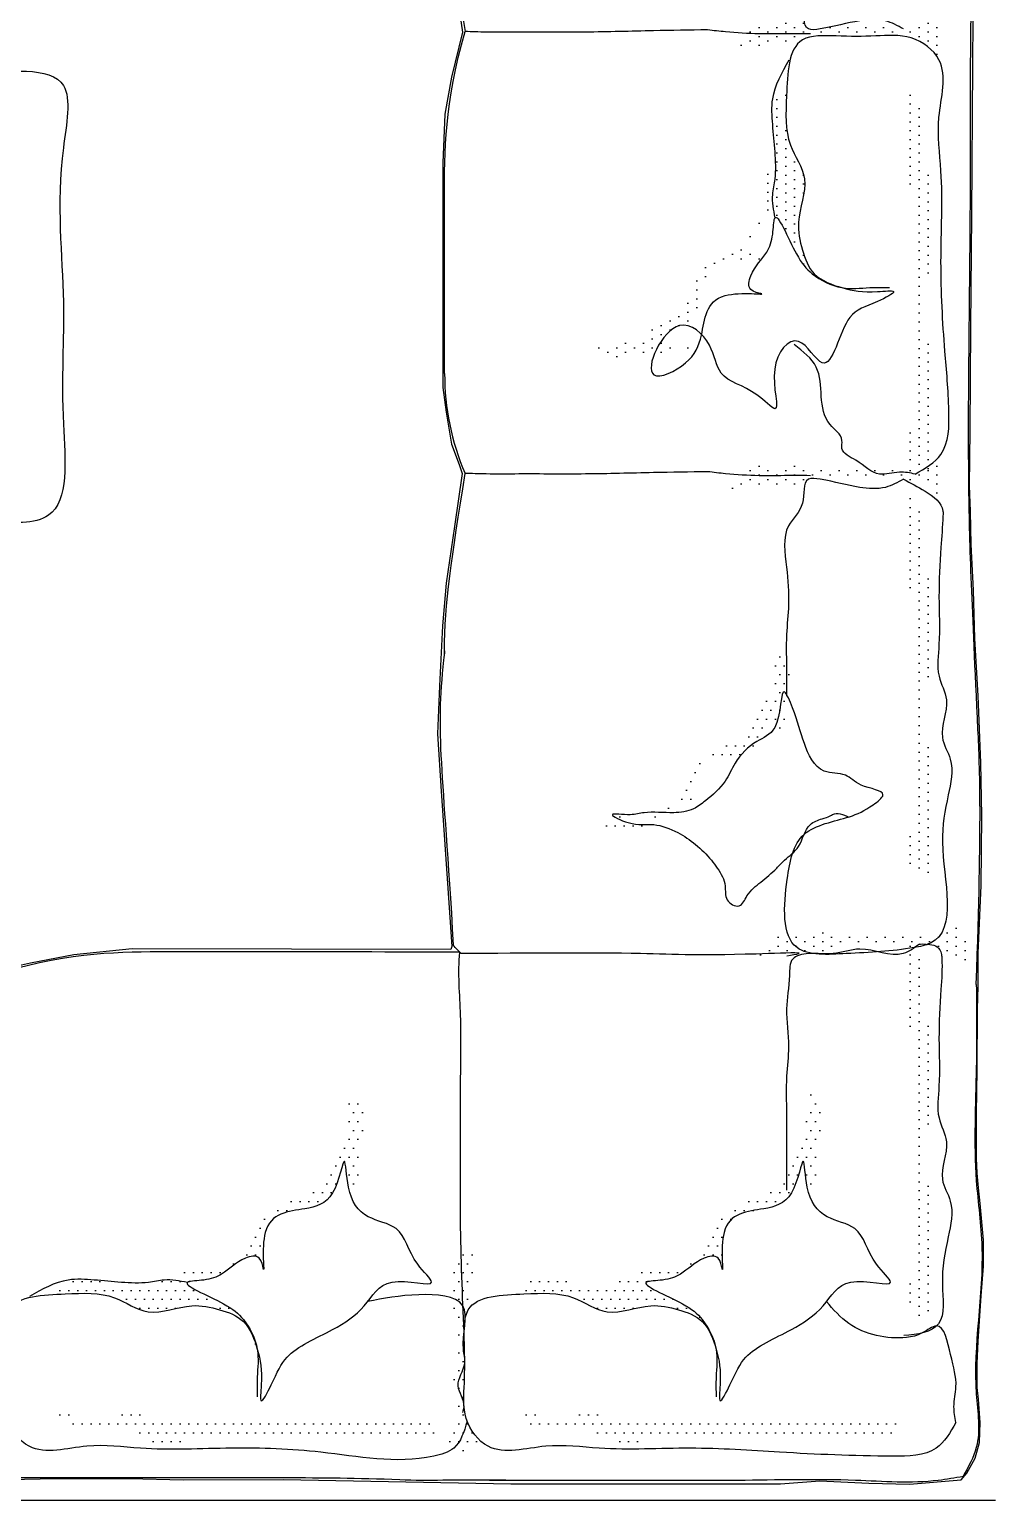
# Model space of a CAD drawing. Header units: millimetres. Extents: x 2377 to 4712, y -254 to 3188.
# Drawn here: x 3158.03 to 3180.44, y 1816.27 to 1850.63 of the extents above; entities that cross this region are included whole.
import ezdxf

# ---------------------------------------------------------------- set-up
doc = ezdxf.new("R2010")
doc.units = ezdxf.units.MM
doc.layers.add('Mobiliario', color=254, linetype='Continuous')
pattern_1 = [(360, (-19447.93701, 15680.98509), (0.1038436605, 0.207687321), [0, -0.207687321])]
pattern_2 = [(360, (-19437.22519, 15680.98509), (0.1038436605, 0.207687321), [0, -0.207687321])]
pattern_3 = [(270, (-17623.99271, 17483.07302), (-0.207687321, -0.1038436605), [0, -0.207687321])]

msp = doc.modelspace()

# ---------------------------------------------------------------- hatches: boundary and pattern name
at = {"layer": 'Mobiliario', "transparency": 33554687}
h = msp.add_hatch(dxfattribs=at)
h.set_pattern_fill('DOTS', color=256, scale=0.130827, angle=90, style=0)
h.set_pattern_definition([(270, (-17623.99271, 17482.46854), (-0.207687321, -0.1038436605), [0, -0.207687321])])
edge = h.paths.add_edge_path()
edge.add_spline(control_points=[(3178.431, 1850.662), (3178.607, 1850.691), (3178.849, 1850.73), (3179.059, 1850.873), (3179.112, 1850.918)], knot_values=[0, 0, 0, 0, 0.080563, 0.111589, 0.111589, 0.111589, 0.111589], degree=3, periodic=0)
edge.add_spline(control_points=[(3179.112, 1850.918), (3179.209, 1850.838), (3179.369, 1850.705), (3179.363, 1850.32), (3179.305, 1850.083), (3179.264, 1849.92)], knot_values=[0, 0, 0, 0, 0.054121, 0.08915, 0.167138, 0.167138, 0.167138, 0.167138], degree=3, periodic=0)
edge.add_spline(control_points=[(3179.264, 1849.92), (3179.264, 1849.921), (3179.169, 1850.165), (3178.613, 1850.537), (3177.748, 1850.464), (3176.933, 1850.461), (3176.201, 1850.523), (3175.975, 1850.306), (3175.934, 1850.254)], knot_values=[1.511928, 1.511928, 1.511928, 1.511928, 1.512363, 1.638201, 1.765577, 1.906885, 2.027828, 2.059082, 2.059082, 2.059082, 2.059082], degree=3, periodic=0)
edge.add_spline(control_points=[(3175.934, 1850.254), (3175.83, 1850.28), (3175.677, 1850.318), (3175.423, 1850.288), (3175.186, 1850.19), (3174.862, 1850.278), (3174.588, 1850.207), (3174.414, 1850.232), (3174.363, 1850.24)], knot_values=[0, 0, 0, 0, 0.048558, 0.071367, 0.116584, 0.162079, 0.218878, 0.242488, 0.242488, 0.242488, 0.242488], degree=3, periodic=0)
edge.add_spline(control_points=[(3174.363, 1850.24), (3174.383, 1850.258), (3174.497, 1850.35), (3174.771, 1850.438), (3174.849, 1850.666), (3174.868, 1850.787)], knot_values=[0.818516, 0.818516, 0.818516, 0.818516, 0.831378, 0.885814, 0.938551, 0.938551, 0.938551, 0.938551], degree=3, periodic=0)
edge.add_spline(control_points=[(3174.868, 1850.787), (3174.926, 1850.774), (3175.025, 1850.754), (3175.244, 1850.766), (3175.464, 1850.726), (3175.776, 1850.812), (3175.979, 1850.8), (3176.123, 1850.791)], knot_values=[0, 0, 0, 0, 0.027242, 0.046133, 0.100301, 0.127225, 0.192645, 0.192645, 0.192645, 0.192645], degree=3, periodic=0)
edge.add_spline(control_points=[(3176.123, 1850.791), (3176.141, 1850.732), (3176.21, 1850.615), (3176.747, 1850.714), (3177.296, 1850.698), (3177.957, 1850.727), (3178.293, 1850.681), (3178.431, 1850.662)], knot_values=[0, 0, 0, 0, 0.027981, 0.070374, 0.21186, 0.303711, 0.367692, 0.367692, 0.367692, 0.367692], degree=3, periodic=0)
h = msp.add_hatch(dxfattribs=at)
h.set_pattern_fill('DOTS', color=256, scale=0.130827, angle=90, style=0)
h.set_pattern_definition(pattern_3)
edge = h.paths.add_edge_path()
edge.add_spline(control_points=[(3175.765, 1849.314), (3175.74, 1849.24), (3175.615, 1848.751), (3175.666, 1848.009), (3176.298, 1847.109), (3175.9, 1846.245), (3176.054, 1845.49), (3176.297, 1844.83), (3176.776, 1844.664), (3176.999, 1844.6)], knot_values=[2.114919, 2.114919, 2.114919, 2.114919, 2.148022, 2.325375, 2.455369, 2.612382, 2.712389, 2.807247, 2.917859, 2.917859, 2.917859, 2.917859], degree=3, periodic=0)
edge.add_spline(control_points=[(3176.999, 1844.6), (3176.744, 1844.642), (3176.297, 1844.876), (3175.89, 1845.365), (3175.516, 1846.319), (3175.437, 1846.233)], knot_values=[5.290886, 5.290886, 5.290886, 5.290886, 5.407859, 5.498389, 5.641481, 5.641481, 5.641481, 5.641481], degree=3, periodic=0)
edge.add_spline(control_points=[(3175.437, 1846.233), (3175.402, 1846.413), (3175.345, 1846.716), (3175.472, 1847.222), (3175.432, 1847.781), (3175.405, 1848.377), (3175.255, 1849.036), (3175.607, 1849.228), (3175.765, 1849.314)], knot_values=[0, 0, 0, 0, 0.082775, 0.139052, 0.236451, 0.334205, 0.426037, 0.500826, 0.500826, 0.500826, 0.500826], degree=3, periodic=0)
h = msp.add_hatch(dxfattribs=at)
h.set_pattern_fill('DOTS', color=256, scale=0.130827, angle=90, style=0)
h.set_pattern_definition(pattern_3)
edge = h.paths.add_edge_path()
edge.add_spline(control_points=[(3179.114, 1840.645), (3179.142, 1840.553), (3179.134, 1840.307), (3178.421, 1840.401), (3178.664, 1841.605), (3178.723, 1842.583), (3178.607, 1843.858), (3178.588, 1844.875), (3178.62, 1845.782), (3178.712, 1846.591), (3178.384, 1847.625), (3178.678, 1848.371), (3178.353, 1849.505), (3179.016, 1848.683), (3178.839, 1848.171), (3178.769, 1847.526), (3179.322, 1847.014), (3179.105, 1846.211), (3179.15, 1845.346), (3178.871, 1844.382), (3179.042, 1843.403), (3179.019, 1842.382), (3178.991, 1841.396), (3179.132, 1840.988), (3179.114, 1840.645)], knot_values=[0.011224, 0.011224, 0.011224, 0.011224, 0.050682, 0.096715, 0.251247, 0.459037, 0.606759, 0.823353, 0.929423, 1.021685, 1.198271, 1.382621, 1.456912, 1.545386, 1.655962, 1.729681, 1.820531, 1.963359, 2.069429, 2.223203, 2.412328, 2.513691, 2.702648, 2.807141, 2.807141, 2.807141, 2.807141], degree=3, periodic=0)
edge.add_spline(control_points=[(3179.082, 1840.717), (3179.095, 1840.696), (3179.106, 1840.671), (3179.114, 1840.645), (3179.113, 1840.639), (3179.108, 1840.54), (3179.08, 1840.264), (3179.036, 1840.794), (3179.082, 1840.717)], knot_values=[0, 0, 0, 0, 0.011224, 0.011224, 0.011224, 0.013099, 0.041124, 0.082591, 0.082591, 0.082591, 0.082591], degree=3, periodic=0)
h = msp.add_hatch(dxfattribs=at)
h.set_pattern_fill('DOTS', color=256, scale=0.130827, angle=90, style=0)
h.set_pattern_definition([(270, (-17623.99271, 17482.26036), (-0.207687321, -0.1038436605), [0, -0.207687321])])
edge = h.paths.add_edge_path()
edge.add_spline(control_points=[(3170.915, 1843.236), (3171.064, 1843.256), (3171.362, 1843.295), (3171.795, 1843.314), (3172.258, 1843.335), (3172.567, 1843.753), (3172.986, 1843.847), (3173.363, 1844.091), (3173.426, 1844.525), (3173.649, 1844.928), (3173.913, 1845.28), (3174.259, 1845.47), (3174.636, 1845.578), (3174.929, 1845.896), (3175.173, 1846.291), (3175.148, 1846.727), (3175.035, 1847.168), (3175.258, 1847.36), (3175.379, 1847.463)], knot_values=[0.005178, 0.005178, 0.005178, 0.005178, 0.073849, 0.142205, 0.207549, 0.273101, 0.36199, 0.399334, 0.470573, 0.546917, 0.612479, 0.668255, 0.724922, 0.788827, 0.8616, 0.929898, 0.986285, 1.052992, 1.052992, 1.052992, 1.052992], degree=3, periodic=0)
edge.add_spline(control_points=[(3175.379, 1847.463), (3175.384, 1847.324), (3175.41, 1847.185), (3175.437, 1847.046)], knot_values=[0, 0, 0, 0, 0.06406, 0.06406, 0.06406, 0.06406], degree=3, periodic=0)
edge.add_spline(control_points=[(3175.437, 1847.046), (3175.433, 1847.042), (3175.401, 1846.992), (3175.398, 1846.605), (3175.244, 1846.162), (3174.888, 1845.854), (3174.773, 1845.338), (3175.462, 1845.208), (3173.814, 1845.435), (3173.769, 1844.381), (3173.536, 1843.561), (3172.204, 1843.36), (3173.075, 1843.332), (3173.389, 1843.24), (3173.466, 1843.209)], knot_values=[4.316577, 4.316577, 4.316577, 4.316577, 4.322625, 4.379639, 4.44672, 4.548681, 4.598183, 4.636236, 4.763611, 4.92851, 5.042512, 5.16326, 5.256193, 5.290886, 5.290886, 5.290886, 5.290886], degree=3, periodic=0)
edge.add_spline(control_points=[(3173.466, 1843.209), (3173.231, 1843.115), (3172.821, 1842.951), (3172.113, 1843.074), (3171.599, 1842.757), (3171.027, 1843.227), (3170.915, 1843.236)], knot_values=[1.719687, 1.719687, 1.719687, 1.719687, 1.833875, 1.91866, 2.031928, 2.108276, 2.108276, 2.108276, 2.108276], degree=3, periodic=0)
h = msp.add_hatch(dxfattribs=at)
h.set_pattern_fill('DOTS', color=256, scale=0.130827, angle=90, style=0)
h.set_pattern_definition([(270, (-17623.99271, 17492.78763), (-0.207687321, -0.1038436605), [0, -0.207687321])])
edge = h.paths.add_edge_path()
edge.add_spline(control_points=[(3178.431, 1840.343), (3178.607, 1840.372), (3178.849, 1840.411), (3179.059, 1840.553), (3179.112, 1840.599)], knot_values=[0, 0, 0, 0, 0.080563, 0.111589, 0.111589, 0.111589, 0.111589], degree=3, periodic=0)
edge.add_spline(control_points=[(3179.112, 1840.599), (3179.209, 1840.519), (3179.369, 1840.386), (3179.363, 1840.001), (3179.305, 1839.764), (3179.264, 1839.601)], knot_values=[0, 0, 0, 0, 0.054121, 0.08915, 0.167138, 0.167138, 0.167138, 0.167138], degree=3, periodic=0)
edge.add_spline(control_points=[(3179.264, 1839.601), (3179.264, 1839.602), (3179.169, 1839.846), (3178.613, 1840.217), (3177.748, 1840.145), (3176.933, 1840.142), (3176.201, 1840.204), (3175.975, 1839.987), (3175.934, 1839.935)], knot_values=[1.511928, 1.511928, 1.511928, 1.511928, 1.512363, 1.638201, 1.765577, 1.906885, 2.027828, 2.059082, 2.059082, 2.059082, 2.059082], degree=3, periodic=0)
edge.add_spline(control_points=[(3175.934, 1839.935), (3175.83, 1839.961), (3175.677, 1839.999), (3175.423, 1839.969), (3175.186, 1839.871), (3174.862, 1839.959), (3174.588, 1839.887), (3174.414, 1839.913), (3174.363, 1839.921)], knot_values=[0, 0, 0, 0, 0.048558, 0.071367, 0.116584, 0.162079, 0.218878, 0.242488, 0.242488, 0.242488, 0.242488], degree=3, periodic=0)
edge.add_spline(control_points=[(3174.363, 1839.921), (3174.383, 1839.939), (3174.497, 1840.03), (3174.771, 1840.119), (3174.849, 1840.347), (3174.868, 1840.468)], knot_values=[0.818516, 0.818516, 0.818516, 0.818516, 0.831378, 0.885814, 0.938551, 0.938551, 0.938551, 0.938551], degree=3, periodic=0)
edge.add_spline(control_points=[(3174.868, 1840.468), (3174.926, 1840.455), (3175.025, 1840.435), (3175.244, 1840.447), (3175.464, 1840.407), (3175.776, 1840.493), (3175.979, 1840.481), (3176.123, 1840.472)], knot_values=[0, 0, 0, 0, 0.027242, 0.046133, 0.100301, 0.127225, 0.192645, 0.192645, 0.192645, 0.192645], degree=3, periodic=0)
edge.add_spline(control_points=[(3176.123, 1840.472), (3176.141, 1840.413), (3176.21, 1840.296), (3176.747, 1840.395), (3177.296, 1840.379), (3177.957, 1840.408), (3178.293, 1840.362), (3178.431, 1840.343)], knot_values=[0, 0, 0, 0, 0.027981, 0.070374, 0.21186, 0.303711, 0.367692, 0.367692, 0.367692, 0.367692], degree=3, periodic=0)
h = msp.add_hatch(dxfattribs=at)
h.set_pattern_fill('DOTS', color=256, scale=0.130827, angle=90, style=0)
h.set_pattern_definition([(270, (-17623.99271, 17492.54573), (-0.207687321, -0.1038436605), [0, -0.207687321])])
edge = h.paths.add_edge_path()
edge.add_spline(control_points=[(3179.114, 1831.173), (3179.142, 1831.08), (3179.134, 1830.834), (3178.421, 1830.928), (3178.664, 1832.132), (3178.723, 1833.111), (3178.607, 1834.385), (3178.588, 1835.402), (3178.62, 1836.309), (3178.712, 1837.119), (3178.384, 1838.152), (3178.678, 1838.899), (3178.353, 1840.032), (3179.016, 1839.21), (3178.839, 1838.698), (3178.769, 1838.053), (3179.322, 1837.542), (3179.105, 1836.738), (3179.15, 1835.873), (3178.871, 1834.91), (3179.042, 1833.93), (3179.019, 1832.909), (3178.991, 1831.923), (3179.132, 1831.516), (3179.114, 1831.173)], knot_values=[0.011224, 0.011224, 0.011224, 0.011224, 0.050682, 0.096715, 0.251247, 0.459037, 0.606759, 0.823353, 0.929423, 1.021685, 1.198271, 1.382621, 1.456912, 1.545386, 1.655962, 1.729681, 1.820531, 1.963359, 2.069429, 2.223203, 2.412328, 2.513691, 2.702648, 2.807141, 2.807141, 2.807141, 2.807141], degree=3, periodic=0)
edge.add_spline(control_points=[(3179.082, 1831.244), (3179.095, 1831.223), (3179.106, 1831.199), (3179.114, 1831.173), (3179.113, 1831.166), (3179.108, 1831.067), (3179.08, 1830.791), (3179.036, 1831.322), (3179.082, 1831.244)], knot_values=[0, 0, 0, 0, 0.011224, 0.011224, 0.011224, 0.013099, 0.041124, 0.082591, 0.082591, 0.082591, 0.082591], degree=3, periodic=0)
h = msp.add_hatch(dxfattribs=at)
h.set_pattern_fill('DOTS', color=256, scale=0.130827, style=0)
h.set_pattern_definition([(360, (-19447.20972, 15670.44452), (0.1038436605, 0.207687321), [0, -0.207687321])])
edge = h.paths.add_edge_path()
edge.add_spline(control_points=[(3175.509, 1836.428), (3175.489, 1836.279), (3175.45, 1835.982), (3175.431, 1835.549), (3175.41, 1835.085), (3174.992, 1834.777), (3174.898, 1834.358), (3174.654, 1833.981), (3174.22, 1833.917), (3173.817, 1833.695), (3173.465, 1833.431), (3173.275, 1833.085), (3173.167, 1832.708), (3172.849, 1832.415), (3172.454, 1832.17), (3172.018, 1832.196), (3171.577, 1832.309), (3171.385, 1832.086), (3171.282, 1831.965)], knot_values=[0.005178, 0.005178, 0.005178, 0.005178, 0.073849, 0.142205, 0.207549, 0.273101, 0.36199, 0.399334, 0.470573, 0.546917, 0.612479, 0.668255, 0.724922, 0.788827, 0.8616, 0.929898, 0.986285, 1.052992, 1.052992, 1.052992, 1.052992], degree=3, periodic=0)
edge.add_spline(control_points=[(3171.282, 1831.965), (3171.42, 1831.96), (3171.56, 1831.934), (3171.699, 1831.907)], knot_values=[0, 0, 0, 0, 0.06406, 0.06406, 0.06406, 0.06406], degree=3, periodic=0)
edge.add_spline(control_points=[(3171.699, 1831.907), (3171.703, 1831.911), (3171.753, 1831.943), (3172.14, 1831.946), (3172.583, 1832.1), (3172.891, 1832.456), (3173.407, 1832.571), (3173.537, 1831.882), (3173.31, 1833.53), (3174.364, 1833.575), (3175.184, 1833.807), (3175.385, 1835.139), (3175.413, 1834.268), (3175.505, 1833.954), (3175.536, 1833.878)], knot_values=[4.316577, 4.316577, 4.316577, 4.316577, 4.322625, 4.379639, 4.44672, 4.548681, 4.598183, 4.636236, 4.763611, 4.92851, 5.042512, 5.16326, 5.256193, 5.290886, 5.290886, 5.290886, 5.290886], degree=3, periodic=0)
edge.add_spline(control_points=[(3175.536, 1833.878), (3175.63, 1834.113), (3175.794, 1834.523), (3175.671, 1835.23), (3175.988, 1835.745), (3175.518, 1836.317), (3175.509, 1836.428)], knot_values=[1.719687, 1.719687, 1.719687, 1.719687, 1.833875, 1.91866, 2.031928, 2.108276, 2.108276, 2.108276, 2.108276], degree=3, periodic=0)
h = msp.add_hatch(dxfattribs=at)
h.set_pattern_fill('DOTS', color=256, scale=0.130827, angle=90, style=0)
h.set_pattern_definition([(270, (-17624.58205, 17503.69606), (-0.207687321, -0.1038436605), [0, -0.207687321])])
edge = h.paths.add_edge_path()
edge.add_spline(control_points=[(3179.021, 1829.435), (3179.196, 1829.463), (3179.438, 1829.502), (3179.648, 1829.645), (3179.702, 1829.691)], knot_values=[0, 0, 0, 0, 0.080563, 0.111589, 0.111589, 0.111589, 0.111589], degree=3, periodic=0)
edge.add_spline(control_points=[(3179.702, 1829.691), (3179.799, 1829.61), (3179.958, 1829.477), (3179.952, 1829.092), (3179.894, 1828.856), (3179.854, 1828.692)], knot_values=[0, 0, 0, 0, 0.054121, 0.08915, 0.167138, 0.167138, 0.167138, 0.167138], degree=3, periodic=0)
edge.add_spline(control_points=[(3179.854, 1828.692), (3179.853, 1828.693), (3179.759, 1828.937), (3179.202, 1829.309), (3178.337, 1829.237), (3177.523, 1829.233), (3176.791, 1829.296), (3176.564, 1829.079), (3176.523, 1829.027)], knot_values=[1.511928, 1.511928, 1.511928, 1.511928, 1.512363, 1.638201, 1.765577, 1.906885, 2.027828, 2.059082, 2.059082, 2.059082, 2.059082], degree=3, periodic=0)
edge.add_spline(control_points=[(3176.523, 1829.027), (3176.419, 1829.053), (3176.266, 1829.091), (3176.012, 1829.061), (3175.775, 1828.963), (3175.451, 1829.051), (3175.178, 1828.979), (3175.004, 1829.005), (3174.952, 1829.012)], knot_values=[0, 0, 0, 0, 0.048558, 0.071367, 0.116584, 0.162079, 0.218878, 0.242488, 0.242488, 0.242488, 0.242488], degree=3, periodic=0)
edge.add_spline(control_points=[(3174.952, 1829.012), (3174.973, 1829.031), (3175.086, 1829.122), (3175.361, 1829.21), (3175.438, 1829.438), (3175.457, 1829.559)], knot_values=[0.818516, 0.818516, 0.818516, 0.818516, 0.831378, 0.885814, 0.938551, 0.938551, 0.938551, 0.938551], degree=3, periodic=0)
edge.add_spline(control_points=[(3175.457, 1829.559), (3175.516, 1829.547), (3175.615, 1829.526), (3175.834, 1829.539), (3176.054, 1829.499), (3176.365, 1829.585), (3176.568, 1829.572), (3176.712, 1829.563)], knot_values=[0, 0, 0, 0, 0.027242, 0.046133, 0.100301, 0.127225, 0.192645, 0.192645, 0.192645, 0.192645], degree=3, periodic=0)
edge.add_spline(control_points=[(3176.712, 1829.563), (3176.73, 1829.504), (3176.799, 1829.387), (3177.336, 1829.487), (3177.885, 1829.471), (3178.546, 1829.5), (3178.883, 1829.454), (3179.021, 1829.435)], knot_values=[0, 0, 0, 0, 0.027981, 0.070374, 0.21186, 0.303711, 0.367692, 0.367692, 0.367692, 0.367692], degree=3, periodic=0)
h = msp.add_hatch(dxfattribs=at)
h.set_pattern_fill('DOTS', color=256, scale=0.130827, angle=90, style=0)
h.set_pattern_definition([(270, (-17623.99271, 17502.86483), (-0.207687321, -0.1038436605), [0, -0.207687321])])
edge = h.paths.add_edge_path()
edge.add_spline(control_points=[(3179.114, 1820.853), (3179.142, 1820.761), (3179.134, 1820.515), (3178.421, 1820.609), (3178.664, 1821.813), (3178.723, 1822.792), (3178.607, 1824.066), (3178.588, 1825.083), (3178.62, 1825.99), (3178.712, 1826.8), (3178.384, 1827.833), (3178.678, 1828.579), (3178.353, 1829.713), (3179.016, 1828.891), (3178.839, 1828.379), (3178.769, 1827.734), (3179.322, 1827.223), (3179.105, 1826.419), (3179.15, 1825.554), (3178.871, 1824.59), (3179.042, 1823.611), (3179.019, 1822.59), (3178.991, 1821.604), (3179.132, 1821.196), (3179.114, 1820.853)], knot_values=[0.011224, 0.011224, 0.011224, 0.011224, 0.050682, 0.096715, 0.251247, 0.459037, 0.606759, 0.823353, 0.929423, 1.021685, 1.198271, 1.382621, 1.456912, 1.545386, 1.655962, 1.729681, 1.820531, 1.963359, 2.069429, 2.223203, 2.412328, 2.513691, 2.702648, 2.807141, 2.807141, 2.807141, 2.807141], degree=3, periodic=0)
edge.add_spline(control_points=[(3179.082, 1820.925), (3179.095, 1820.904), (3179.106, 1820.88), (3179.114, 1820.853), (3179.113, 1820.847), (3179.108, 1820.748), (3179.08, 1820.472), (3179.036, 1821.003), (3179.082, 1820.925)], knot_values=[0, 0, 0, 0, 0.011224, 0.011224, 0.011224, 0.013099, 0.041124, 0.082591, 0.082591, 0.082591, 0.082591], degree=3, periodic=0)
h = msp.add_hatch(dxfattribs=at)
h.set_pattern_fill('DOTS', color=256, scale=0.130827, style=0)
h.set_pattern_definition(pattern_2)
edge = h.paths.add_edge_path()
edge.add_spline(control_points=[(3165.524, 1825.888), (3165.504, 1825.739), (3165.466, 1825.442), (3165.446, 1825.008), (3165.426, 1824.545), (3165.007, 1824.236), (3164.913, 1823.818), (3164.669, 1823.44), (3164.236, 1823.377), (3163.832, 1823.155), (3163.48, 1822.89), (3163.291, 1822.544), (3163.183, 1822.167), (3162.864, 1821.874), (3162.469, 1821.63), (3162.033, 1821.655), (3161.592, 1821.768), (3161.401, 1821.546), (3161.297, 1821.424)], knot_values=[0.005178, 0.005178, 0.005178, 0.005178, 0.073849, 0.142205, 0.207549, 0.273101, 0.36199, 0.399334, 0.470573, 0.546917, 0.612479, 0.668255, 0.724922, 0.788827, 0.8616, 0.929898, 0.986285, 1.052992, 1.052992, 1.052992, 1.052992], degree=3, periodic=0)
edge.add_spline(control_points=[(3161.297, 1821.424), (3161.436, 1821.42), (3161.575, 1821.393), (3161.715, 1821.367)], knot_values=[0, 0, 0, 0, 0.06406, 0.06406, 0.06406, 0.06406], degree=3, periodic=0)
edge.add_spline(control_points=[(3161.715, 1821.367), (3161.718, 1821.37), (3161.768, 1821.402), (3162.156, 1821.405), (3162.598, 1821.559), (3162.907, 1821.915), (3163.423, 1822.03), (3163.552, 1821.341), (3163.325, 1822.989), (3164.379, 1823.034), (3165.199, 1823.267), (3165.401, 1824.599), (3165.428, 1823.728), (3165.52, 1823.414), (3165.552, 1823.337)], knot_values=[4.316577, 4.316577, 4.316577, 4.316577, 4.322625, 4.379639, 4.44672, 4.548681, 4.598183, 4.636236, 4.763611, 4.92851, 5.042512, 5.16326, 5.256193, 5.290886, 5.290886, 5.290886, 5.290886], degree=3, periodic=0)
edge.add_spline(control_points=[(3165.552, 1823.337), (3165.645, 1823.573), (3165.809, 1823.982), (3165.686, 1824.69), (3166.003, 1825.204), (3165.533, 1825.776), (3165.524, 1825.888)], knot_values=[1.719687, 1.719687, 1.719687, 1.719687, 1.833875, 1.91866, 2.031928, 2.108276, 2.108276, 2.108276, 2.108276], degree=3, periodic=0)
h = msp.add_hatch(dxfattribs=at)
h.set_pattern_fill('DOTS', color=256, scale=0.130827, style=0)
h.set_pattern_definition(pattern_1)
edge = h.paths.add_edge_path()
edge.add_spline(control_points=[(3176.236, 1825.888), (3176.216, 1825.739), (3176.178, 1825.442), (3176.158, 1825.008), (3176.138, 1824.545), (3175.719, 1824.236), (3175.625, 1823.818), (3175.381, 1823.44), (3174.948, 1823.377), (3174.544, 1823.155), (3174.192, 1822.89), (3174.002, 1822.544), (3173.894, 1822.167), (3173.576, 1821.874), (3173.181, 1821.63), (3172.745, 1821.655), (3172.304, 1821.768), (3172.113, 1821.546), (3172.009, 1821.424)], knot_values=[0.005178, 0.005178, 0.005178, 0.005178, 0.073849, 0.142205, 0.207549, 0.273101, 0.36199, 0.399334, 0.470573, 0.546917, 0.612479, 0.668255, 0.724922, 0.788827, 0.8616, 0.929898, 0.986285, 1.052992, 1.052992, 1.052992, 1.052992], degree=3, periodic=0)
edge.add_spline(control_points=[(3172.009, 1821.424), (3172.148, 1821.42), (3172.287, 1821.393), (3172.426, 1821.367)], knot_values=[0, 0, 0, 0, 0.06406, 0.06406, 0.06406, 0.06406], degree=3, periodic=0)
edge.add_spline(control_points=[(3172.426, 1821.367), (3172.43, 1821.37), (3172.48, 1821.402), (3172.868, 1821.405), (3173.31, 1821.559), (3173.618, 1821.915), (3174.134, 1822.03), (3174.264, 1821.341), (3174.037, 1822.989), (3175.091, 1823.034), (3175.911, 1823.267), (3176.113, 1824.599), (3176.14, 1823.728), (3176.232, 1823.414), (3176.263, 1823.337)], knot_values=[4.316577, 4.316577, 4.316577, 4.316577, 4.322625, 4.379639, 4.44672, 4.548681, 4.598183, 4.636236, 4.763611, 4.92851, 5.042512, 5.16326, 5.256193, 5.290886, 5.290886, 5.290886, 5.290886], degree=3, periodic=0)
edge.add_spline(control_points=[(3176.263, 1823.337), (3176.357, 1823.573), (3176.521, 1823.982), (3176.398, 1824.69), (3176.715, 1825.204), (3176.245, 1825.776), (3176.236, 1825.888)], knot_values=[1.719687, 1.719687, 1.719687, 1.719687, 1.833875, 1.91866, 2.031928, 2.108276, 2.108276, 2.108276, 2.108276], degree=3, periodic=0)
h = msp.add_hatch(dxfattribs=at)
h.set_pattern_fill('DOTS', color=256, scale=0.130827, style=0)
h.set_pattern_definition([(360, (-19447.33253, 15680.98509), (0.1038436605, 0.207687321), [0, -0.207687321])])
edge = h.paths.add_edge_path()
edge.add_spline(control_points=[(3167.997, 1818.372), (3167.969, 1818.197), (3167.93, 1817.954), (3167.787, 1817.744), (3167.741, 1817.691)], knot_values=[0, 0, 0, 0, 0.080563, 0.111589, 0.111589, 0.111589, 0.111589], degree=3, periodic=0)
edge.add_spline(control_points=[(3167.741, 1817.691), (3167.822, 1817.594), (3167.955, 1817.435), (3168.34, 1817.44), (3168.576, 1817.499), (3168.74, 1817.539)], knot_values=[0, 0, 0, 0, 0.054121, 0.08915, 0.167138, 0.167138, 0.167138, 0.167138], degree=3, periodic=0)
edge.add_spline(control_points=[(3168.74, 1817.539), (3168.739, 1817.539), (3168.495, 1817.634), (3168.123, 1818.19), (3168.195, 1819.056), (3168.199, 1819.87), (3168.136, 1820.602), (3168.353, 1820.828), (3168.405, 1820.869)], knot_values=[1.511928, 1.511928, 1.511928, 1.511928, 1.512363, 1.638201, 1.765577, 1.906885, 2.027828, 2.059082, 2.059082, 2.059082, 2.059082], degree=3, periodic=0)
edge.add_spline(control_points=[(3168.405, 1820.869), (3168.38, 1820.973), (3168.341, 1821.126), (3168.371, 1821.381), (3168.47, 1821.618), (3168.381, 1821.941), (3168.453, 1822.215), (3168.427, 1822.389), (3168.42, 1822.44)], knot_values=[0, 0, 0, 0, 0.048558, 0.071367, 0.116584, 0.162079, 0.218878, 0.242488, 0.242488, 0.242488, 0.242488], degree=3, periodic=0)
edge.add_spline(control_points=[(3168.42, 1822.44), (3168.401, 1822.42), (3168.31, 1822.307), (3168.222, 1822.032), (3167.994, 1821.954), (3167.873, 1821.935)], knot_values=[0.818516, 0.818516, 0.818516, 0.818516, 0.831378, 0.885814, 0.938551, 0.938551, 0.938551, 0.938551], degree=3, periodic=0)
edge.add_spline(control_points=[(3167.873, 1821.935), (3167.885, 1821.877), (3167.906, 1821.778), (3167.893, 1821.559), (3167.933, 1821.339), (3167.847, 1821.027), (3167.86, 1820.824), (3167.869, 1820.681)], knot_values=[0, 0, 0, 0, 0.027242, 0.046133, 0.100301, 0.127225, 0.192645, 0.192645, 0.192645, 0.192645], degree=3, periodic=0)
edge.add_spline(control_points=[(3167.869, 1820.681), (3167.928, 1820.662), (3168.045, 1820.593), (3167.946, 1820.056), (3167.961, 1819.507), (3167.932, 1818.846), (3167.978, 1818.51), (3167.997, 1818.372)], knot_values=[0, 0, 0, 0, 0.027981, 0.070374, 0.21186, 0.303711, 0.367692, 0.367692, 0.367692, 0.367692], degree=3, periodic=0)
h = msp.add_hatch(dxfattribs=at)
h.set_pattern_fill('DOTS', color=256, scale=0.130827, style=0)
h.set_pattern_definition(pattern_2)
edge = h.paths.add_edge_path()
edge.add_spline(control_points=[(3158.634, 1821.039), (3158.708, 1821.063), (3159.197, 1821.188), (3159.939, 1821.137), (3160.839, 1820.505), (3161.703, 1820.903), (3162.457, 1820.75), (3163.118, 1820.506), (3163.284, 1820.027), (3163.348, 1819.805)], knot_values=[2.114919, 2.114919, 2.114919, 2.114919, 2.148022, 2.325375, 2.455369, 2.612382, 2.712389, 2.807247, 2.917859, 2.917859, 2.917859, 2.917859], degree=3, periodic=0)
edge.add_spline(control_points=[(3163.348, 1819.805), (3163.305, 1820.059), (3163.072, 1820.507), (3162.583, 1820.913), (3161.629, 1821.287), (3161.715, 1821.367)], knot_values=[5.290886, 5.290886, 5.290886, 5.290886, 5.407859, 5.498389, 5.641481, 5.641481, 5.641481, 5.641481], degree=3, periodic=0)
edge.add_spline(control_points=[(3161.715, 1821.367), (3161.535, 1821.401), (3161.232, 1821.458), (3160.726, 1821.332), (3160.167, 1821.371), (3159.571, 1821.398), (3158.912, 1821.549), (3158.72, 1821.197), (3158.634, 1821.039)], knot_values=[0, 0, 0, 0, 0.082775, 0.139052, 0.236451, 0.334205, 0.426037, 0.500826, 0.500826, 0.500826, 0.500826], degree=3, periodic=0)
h = msp.add_hatch(dxfattribs=at)
h.set_pattern_fill('DOTS', color=256, scale=0.130827, style=0)
h.set_pattern_definition(pattern_1)
edge = h.paths.add_edge_path()
edge.add_spline(control_points=[(3169.346, 1821.039), (3169.42, 1821.063), (3169.909, 1821.188), (3170.651, 1821.137), (3171.551, 1820.505), (3172.415, 1820.903), (3173.169, 1820.75), (3173.829, 1820.506), (3173.996, 1820.027), (3174.06, 1819.805)], knot_values=[2.114919, 2.114919, 2.114919, 2.114919, 2.148022, 2.325375, 2.455369, 2.612382, 2.712389, 2.807247, 2.917859, 2.917859, 2.917859, 2.917859], degree=3, periodic=0)
edge.add_spline(control_points=[(3174.06, 1819.805), (3174.017, 1820.059), (3173.784, 1820.507), (3173.295, 1820.913), (3172.341, 1821.287), (3172.426, 1821.367)], knot_values=[5.290886, 5.290886, 5.290886, 5.290886, 5.407859, 5.498389, 5.641481, 5.641481, 5.641481, 5.641481], degree=3, periodic=0)
edge.add_spline(control_points=[(3172.426, 1821.367), (3172.246, 1821.401), (3171.944, 1821.458), (3171.437, 1821.332), (3170.879, 1821.371), (3170.283, 1821.398), (3169.623, 1821.549), (3169.432, 1821.197), (3169.346, 1821.039)], knot_values=[0, 0, 0, 0, 0.082775, 0.139052, 0.236451, 0.334205, 0.426037, 0.500826, 0.500826, 0.500826, 0.500826], degree=3, periodic=0)
h = msp.add_hatch(dxfattribs=at)
h.set_pattern_fill('DOTS', color=256, scale=0.130827, style=0)
h.set_pattern_definition(pattern_2)
edge = h.paths.add_edge_path()
edge.add_spline(control_points=[(3167.303, 1817.69), (3167.395, 1817.661), (3167.641, 1817.669), (3167.547, 1818.382), (3166.343, 1818.139), (3165.364, 1818.081), (3164.09, 1818.196), (3163.073, 1818.215), (3162.166, 1818.183), (3161.356, 1818.091), (3160.323, 1818.42), (3159.577, 1818.125), (3158.443, 1818.45), (3159.265, 1817.787), (3159.777, 1817.964), (3160.422, 1818.034), (3160.933, 1817.481), (3161.737, 1817.699), (3162.602, 1817.653), (3163.566, 1817.933), (3164.545, 1817.761), (3165.566, 1817.784), (3166.552, 1817.812), (3166.959, 1817.671), (3167.303, 1817.69)], knot_values=[0.011224, 0.011224, 0.011224, 0.011224, 0.050682, 0.096715, 0.251247, 0.459037, 0.606759, 0.823353, 0.929423, 1.021685, 1.198271, 1.382621, 1.456912, 1.545386, 1.655962, 1.729681, 1.820531, 1.963359, 2.069429, 2.223203, 2.412328, 2.513691, 2.702648, 2.807141, 2.807141, 2.807141, 2.807141], degree=3, periodic=0)
edge.add_spline(control_points=[(3167.231, 1817.721), (3167.252, 1817.708), (3167.276, 1817.698), (3167.303, 1817.69), (3167.309, 1817.69), (3167.408, 1817.696), (3167.684, 1817.723), (3167.153, 1817.767), (3167.231, 1817.721)], knot_values=[0, 0, 0, 0, 0.011224, 0.011224, 0.011224, 0.013099, 0.041124, 0.082591, 0.082591, 0.082591, 0.082591], degree=3, periodic=0)
h = msp.add_hatch(dxfattribs=at)
h.set_pattern_fill('DOTS', color=256, scale=0.130827, style=0)
h.set_pattern_definition(pattern_1)
edge = h.paths.add_edge_path()
edge.add_spline(control_points=[(3178.014, 1817.69), (3178.107, 1817.661), (3178.353, 1817.669), (3178.259, 1818.382), (3177.055, 1818.139), (3176.076, 1818.081), (3174.801, 1818.196), (3173.785, 1818.215), (3172.878, 1818.183), (3172.068, 1818.091), (3171.035, 1818.42), (3170.288, 1818.125), (3169.154, 1818.45), (3169.976, 1817.787), (3170.489, 1817.964), (3171.134, 1818.034), (3171.645, 1817.481), (3172.449, 1817.699), (3173.313, 1817.653), (3174.277, 1817.933), (3175.257, 1817.761), (3176.278, 1817.784), (3177.264, 1817.812), (3177.671, 1817.671), (3178.014, 1817.69)], knot_values=[0.011224, 0.011224, 0.011224, 0.011224, 0.050682, 0.096715, 0.251247, 0.459037, 0.606759, 0.823353, 0.929423, 1.021685, 1.198271, 1.382621, 1.456912, 1.545386, 1.655962, 1.729681, 1.820531, 1.963359, 2.069429, 2.223203, 2.412328, 2.513691, 2.702648, 2.807141, 2.807141, 2.807141, 2.807141], degree=3, periodic=0)
edge.add_spline(control_points=[(3177.943, 1817.721), (3177.964, 1817.708), (3177.988, 1817.698), (3178.014, 1817.69), (3178.021, 1817.69), (3178.12, 1817.696), (3178.396, 1817.723), (3177.865, 1817.767), (3177.943, 1817.721)], knot_values=[0, 0, 0, 0, 0.011224, 0.011224, 0.011224, 0.013099, 0.041124, 0.082591, 0.082591, 0.082591, 0.082591], degree=3, periodic=0)

# ---------------------------------------------------------------- linework, layer by layer
at = {"transparency": 33554687}
msp.add_line((3180.585, 1816.271), (3147.063, 1816.271), dxfattribs=at)
at = {"layer": 'Mobiliario', "transparency": 33554687}
for points in [[(3157.547, 1816.764), (3158.646, 1816.786), (3160.368, 1816.786), (3161.616, 1816.754), (3163.958, 1816.765), (3169.267, 1816.663), (3172.864, 1816.663), (3175.562, 1816.663), (3176.479, 1816.734), (3177.625, 1816.675), (3178.576, 1816.656), (3179.78, 1816.753), (3179.916, 1816.908), (3180.11, 1817.258), (3180.207, 1817.627), (3180.227, 1818.094), (3180.189, 1818.638), (3180.152, 1818.909), (3180.152, 1819.106), (3180.152, 1819.476), (3180.177, 1819.994), (3180.251, 1821.055), (3180.3, 1821.746), (3180.3, 1822.35), (3180.225, 1823.206), (3180.188, 1823.576), (3180.151, 1823.921), (3180.139, 1824.266), (3180.139, 1824.711), (3180.139, 1825.303), (3180.151, 1826.339), (3180.164, 1827.748), (3180.177, 1828.279), (3180.177, 1829.056), (3180.251, 1830.638), (3180.264, 1832.266), (3180.239, 1833.5), (3180.177, 1835.07), (3180.103, 1836.402), (3180.066, 1837.537), (3180.015, 1838.602), (3180.002, 1839.379), (3179.978, 1839.971), (3179.99, 1841.266), (3180.004, 1843.676), (3180.029, 1846.304), (3180.054, 1849.788), (3180.066, 1852.008)], [(3168.041, 1851.246), (3168.14, 1850.568), (3167.885, 1849.515), (3167.725, 1848.651), (3167.677, 1847.516), (3167.677, 1842.271), (3167.754, 1841.69), (3167.885, 1840.947), (3168.06, 1840.467), (3168.129, 1840.261), (3167.952, 1839.024), (3167.757, 1837.701), (3167.671, 1836.703), (3167.601, 1835.303), (3167.559, 1834.182), (3167.642, 1832.839), (3167.891, 1829.209), (3167.863, 1829.14), (3160.429, 1829.154), (3159.066, 1829.015), (3158.057, 1828.821), (3157.49, 1828.696)]]:
    msp.add_lwpolyline(points, dxfattribs=at)
msp.add_arc((3173.669, 1842.595), 5.948, 179.9875, 203.1091, dxfattribs=at)
for points, knots in [([(3180.134, 1828.325), (3180.269, 1832.213), (3180.052, 1836.898), (3179.904, 1840.037), (3180.016, 1846.171), (3179.985, 1850.268), (3180.075, 1853.26), (3180.003, 1855.991), (3179.908, 1858.366), (3180.098, 1859.777), (3179.562, 1861.014), (3178.436, 1861.027), (3177.456, 1861), (3176.179, 1861.089), (3174.888, 1861.069), (3173.614, 1861.043), (3171.792, 1861.188), (3170.237, 1860.883), (3167.737, 1861.285), (3167.718, 1858.758), (3167.718, 1857.03), (3167.718, 1855.055), (3167.718, 1853.446), (3168.198, 1850.58)], [0.737576, 0.737576, 0.737576, 0.737576, 0.801944, 1.006538, 1.278115, 1.486206, 1.701351, 1.959422, 2.118136, 2.234578, 2.302688, 2.360055, 2.458724, 2.53985, 2.649091, 2.754807, 2.832413, 3.059351, 3.172115, 3.306557, 3.521702, 3.635058, 3.739936, 3.739936, 3.739936, 3.739936]), ([(3178.431, 1850.641), (3178.297, 1850.717), (3177.984, 1850.893), (3177.277, 1850.833), (3176.76, 1850.678), (3176.052, 1850.575), (3176.181, 1851.298), (3175.569, 1851.765), (3175.718, 1852.688), (3175.777, 1853.508), (3175.681, 1854.329), (3175.708, 1855.007), (3175.705, 1855.486), (3175.705, 1855.671), (3175.705, 1855.701)], [0, 0, 0, 0, 0.0348335, 0.0806442, 0.1525795, 0.1737229, 0.2176359, 0.2647711, 0.338623, 0.4057285, 0.4587502, 0.5257624, 0.5610325, 0.5680864, 0.5680864, 0.5680864, 0.5680864]), ([(3173.862, 1850.62), (3173.441, 1850.614), (3172.49, 1850.6), (3171.021, 1850.556), (3169.718, 1850.572), (3168.774, 1850.56), (3168.351, 1850.576), (3168.198, 1850.58)], [0, 0, 0, 0, 0.0963485, 0.217519, 0.3362423, 0.3943926, 0.4332617, 0.4332617, 0.4332617, 0.4332617]), ([(3176.266, 1850.527), (3176.035, 1850.528), (3175.634, 1850.529), (3174.971, 1850.521), (3174.4, 1850.556), (3174.001, 1850.603), (3173.862, 1850.62)], [0, 0, 0, 0, 0.0528583, 0.0916214, 0.1516312, 0.1835417, 0.1835417, 0.1835417, 0.1835417]), ([(3167.721, 1842.597), (3167.718, 1842.826), (3167.718, 1843.354), (3167.718, 1844.219), (3167.718, 1845.354), (3167.718, 1847.296), (3167.718, 1848.889), (3168.198, 1850.58)], [0.5015608, 0.5015608, 0.5015608, 0.5015608, 0.5535628, 0.6214641, 0.6997888, 0.813042, 1.0655394, 1.0655394, 1.0655394, 1.0655394]), ([(3178.709, 1840.244), (3178.941, 1840.377), (3179.49, 1840.691), (3179.514, 1841.884), (3179.374, 1843.33), (3179.268, 1845.217), (3179.382, 1847.049), (3179.16, 1848.581), (3179.559, 1849.844), (3178.626, 1850.541), (3177.743, 1850.461), (3176.939, 1850.468), (3175.746, 1850.531), (3175.715, 1849.081), (3175.644, 1848.017), (3176.304, 1847.106), (3175.899, 1846.245), (3176.054, 1845.49), (3176.297, 1844.83), (3177.074, 1844.56), (3177.561, 1844.466), (3178.405, 1844.566), (3177.64, 1844.16), (3177.014, 1844.055), (3176.705, 1842.262), (3175.972, 1843.711), (3175.199, 1842.739), (3175.656, 1841.461), (3174.871, 1842.308), (3174.102, 1842.417), (3173.989, 1843.316), (3173.048, 1844.178), (3172.136, 1842.182), (3173.466, 1842.807), (3173.797, 1843.545), (3173.807, 1844.628), (3175.462, 1844.395), (3174.773, 1844.525), (3174.888, 1845.041), (3175.244, 1845.349), (3175.398, 1845.792), (3175.404, 1846.605), (3175.883, 1845.374), (3176.297, 1844.876), (3176.958, 1844.531), (3177.584, 1844.61), (3177.954, 1844.603), (3178.108, 1844.6)], [0, 0, 0, 0, 0.057815, 0.136678, 0.243284, 0.402154, 0.564395, 0.659688, 0.762209, 0.824971, 0.888499, 0.958977, 1.019297, 1.122226, 1.210681, 1.275516, 1.353826, 1.403704, 1.451015, 1.506182, 1.570003, 1.598194, 1.631447, 1.68828, 1.783225, 1.840339, 1.905349, 1.975889, 2.016081, 2.090435, 2.144149, 2.207694, 2.306699, 2.366922, 2.42378, 2.506024, 2.569552, 2.588531, 2.61322, 2.664073, 2.69753, 2.725965, 2.800349, 2.845501, 2.903841, 2.953175, 2.988414, 2.988414, 2.988414, 2.988414]), ([(3175.437, 1846.233), (3175.402, 1846.413), (3175.345, 1846.715), (3175.47, 1847.223), (3175.439, 1847.776), (3175.379, 1848.393), (3175.328, 1849.151), (3175.597, 1849.624), (3175.765, 1849.918)], [0, 0, 0, 0, 0.041284, 0.0693523, 0.1179299, 0.1666847, 0.212486, 0.287629, 0.287629, 0.287629, 0.287629]), ([(3148.627, 1839.11), (3149.881, 1839.042), (3151.934, 1839.151), (3154.82, 1839.102), (3156.705, 1839.163), (3159.027, 1839.015), (3158.722, 1841.85), (3158.921, 1844.484), (3158.587, 1846.957), (3159.199, 1849.891), (3155.511, 1849.352), (3152.915, 1849.69), (3150.324, 1849.46), (3148.029, 1849.706), (3148.316, 1846.856), (3148.204, 1844.647), (3148.222, 1842.097), (3148.241, 1840.57), (3148.198, 1839.133), (3148.627, 1839.11)], [0, 0, 0, 0, 0.719207, 1.185123, 1.623221, 1.882344, 2.294476, 2.839161, 3.527479, 3.805394, 4.222639, 5.064068, 5.523087, 5.767366, 6.168784, 6.717668, 7.231813, 7.509729, 7.756273, 7.756273, 7.756273, 7.756273]), ([(3178.709, 1840.244), (3178.587, 1840.27), (3178.313, 1840.329), (3177.791, 1840.146), (3177.429, 1840.555), (3176.951, 1840.744), (3177.046, 1841.142), (3176.353, 1841.57), (3176.684, 1842.658), (3176.091, 1843.111), (3175.885, 1843.268)], [0, 0, 0, 0, 0.0284111, 0.0638258, 0.1127925, 0.1452929, 0.1594006, 0.194659, 0.3000273, 0.3559235, 0.3559235, 0.3559235, 0.3559235]), ([(3173.862, 1840.3), (3173.441, 1840.294), (3172.49, 1840.281), (3171.021, 1840.236), (3169.718, 1840.253), (3168.774, 1840.241), (3168.351, 1840.257), (3168.198, 1840.261)], [0, 0, 0, 0, 0.0963485, 0.217519, 0.3362423, 0.3943926, 0.4332617, 0.4332617, 0.4332617, 0.4332617]), ([(3176.266, 1840.208), (3176.035, 1840.209), (3175.634, 1840.21), (3174.971, 1840.202), (3174.4, 1840.237), (3174.001, 1840.284), (3173.862, 1840.3)], [0, 0, 0, 0, 0.0528583, 0.0916214, 0.1516312, 0.1835417, 0.1835417, 0.1835417, 0.1835417]), ([(3167.718, 1836.038), (3167.718, 1836.064), (3167.718, 1837.192), (3167.883, 1838.294), (3168.205, 1840.261)], [0.8072907, 0.8072907, 0.8072907, 0.8072907, 0.813042, 1.0655394, 1.0655394, 1.0655394, 1.0655394]), ([(3178.431, 1840.125), (3178.597, 1840.039), (3178.939, 1839.861), (3179.37, 1839.556), (3179.345, 1839.056), (3179.299, 1838.397), (3179.239, 1837.39), (3179.306, 1836.397), (3179.174, 1835.568), (3179.576, 1834.889), (3179.194, 1834.186), (3179.644, 1833.507), (3179.454, 1832.635), (3179.189, 1831.337), (3179.781, 1829.405), (3178.26, 1829.096), (3177.327, 1829.065), (3175.552, 1828.949), (3175.67, 1830.652), (3175.933, 1831.995), (3177.066, 1832.168), (3177.607, 1832.419), (3178.152, 1832.845), (3177.401, 1832.914), (3177.103, 1833.292), (3176.424, 1833.21), (3176.067, 1834.034), (3175.947, 1834.557), (3175.545, 1835.51), (3175.604, 1834.244), (3174.934, 1834.011), (3174.512, 1833.58), (3174.275, 1833.002), (3173.897, 1832.677), (3173.505, 1832.378), (3172.998, 1832.306), (3172.472, 1832.383), (3172.07, 1832.256), (3171.415, 1832.36), (3172.142, 1832.003), (3172.584, 1832.118), (3173.155, 1831.902), (3173.593, 1831.604), (3173.894, 1831.305), (3174.133, 1830.984), (3174.316, 1830.678), (3174.235, 1830.286), (3174.634, 1830.066), (3174.792, 1830.478), (3175.112, 1830.717), (3175.425, 1830.982), (3175.697, 1831.278), (3176.06, 1831.537), (3176.141, 1832.05), (3176.502, 1832.193), (3176.686, 1832.236), (3176.868, 1832.36), (3177.024, 1832.293), (3177.158, 1832.236)], [0, 0, 0, 0, 0.044307, 0.091739, 0.100161, 0.156702, 0.244649, 0.329296, 0.385727, 0.430021, 0.497403, 0.538681, 0.602264, 0.687569, 0.8682, 0.898347, 1.019843, 1.107899, 1.230623, 1.316322, 1.402679, 1.449966, 1.474894, 1.51748, 1.550733, 1.589115, 1.649778, 1.716691, 1.748232, 1.814116, 1.854309, 1.909151, 1.945456, 1.995313, 2.020731, 2.056669, 2.109528, 2.134446, 2.166161, 2.197685, 2.243631, 2.288209, 2.326336, 2.366222, 2.383851, 2.418583, 2.443522, 2.467165, 2.489741, 2.524641, 2.562114, 2.582057, 2.616957, 2.661141, 2.684785, 2.699995, 2.704697, 2.734029, 2.734029, 2.734029, 2.734029]), ([(3178.431, 1840.125), (3178.297, 1840.049), (3177.984, 1839.873), (3177.277, 1839.933), (3176.76, 1840.088), (3176.052, 1840.191), (3176.181, 1839.469), (3175.569, 1839.001), (3175.718, 1838.078), (3175.777, 1837.258), (3175.681, 1836.437), (3175.708, 1835.759), (3175.705, 1835.281), (3175.705, 1835.096), (3175.705, 1835.065)], [0, 0, 0, 0, 0.0348335, 0.0806442, 0.1525795, 0.1737229, 0.2176359, 0.2647711, 0.338623, 0.4057285, 0.4587502, 0.5257624, 0.5610325, 0.5680864, 0.5680864, 0.5680864, 0.5680864]), ([(3167.718, 1836.115), (3167.718, 1836.064), (3167.496, 1834.195), (3167.675, 1833.465), (3167.924, 1829.241)], [0.8014323, 0.8014323, 0.8014323, 0.8014323, 0.813042, 1.0655394, 1.0655394, 1.0655394, 1.0655394]), ([(3167.68, 1816.751), (3167.36, 1816.726), (3165.933, 1816.791), (3163.776, 1816.807), (3160.695, 1816.793), (3157.679, 1816.818), (3154.688, 1816.728), (3151.957, 1816.8), (3149.581, 1816.895), (3148.17, 1816.705), (3146.933, 1817.242), (3146.921, 1818.367), (3146.947, 1819.347), (3146.859, 1820.624), (3146.879, 1821.916), (3146.905, 1823.189), (3146.76, 1825.011), (3147.065, 1826.566), (3146.663, 1829.066), (3149.189, 1829.085), (3150.918, 1829.085), (3152.892, 1829.085), (3154.502, 1829.085), (3157.368, 1828.605)], [0.735142, 0.735142, 0.735142, 0.735142, 0.801944, 1.006538, 1.278115, 1.486206, 1.701351, 1.959422, 2.118136, 2.234578, 2.302688, 2.360055, 2.458724, 2.53985, 2.649091, 2.754807, 2.832413, 3.059351, 3.172115, 3.306557, 3.521702, 3.635058, 3.739936, 3.739936, 3.739936, 3.739936]), ([(3168.075, 1829.081), (3165.122, 1829.085), (3164.593, 1829.085), (3163.729, 1829.085), (3162.594, 1829.085), (3160.652, 1829.085), (3159.058, 1829.085), (3157.368, 1828.605)], [0.5015608, 0.5015608, 0.5015608, 0.5015608, 0.5535628, 0.6214641, 0.6997888, 0.813042, 1.0655394, 1.0655394, 1.0655394, 1.0655394]), ([(3168.176, 1820.202), (3168.139, 1821.072), (3168.077, 1822.562), (3168.098, 1824.479), (3168.086, 1826.075), (3168.127, 1827.541), (3168.031, 1828.591), (3168.075, 1829.081)], [0, 0, 0, 0, 0.1991629, 0.3410987, 0.4384258, 0.5641386, 0.6769945, 0.6769945, 0.6769945, 0.6769945]), ([(3175.707, 1828.994), (3175.827, 1829.013), (3176.245, 1829.083), (3173.85, 1828.983), (3172.255, 1829.079), (3169.637, 1829.058), (3168.109, 1829.045)], [0, 0, 0, 0, 0.0214376, 0.0748525, 0.3025197, 0.6218318, 0.6218318, 0.6218318, 0.6218318]), ([(3178.811, 1829.269), (3178.687, 1829.177), (3178.278, 1828.87), (3177.537, 1829.279), (3176.807, 1828.991), (3176.302, 1829.08), (3175.768, 1828.978), (3175.786, 1828.372), (3175.652, 1827.734), (3175.792, 1826.932), (3175.677, 1826.12), (3175.708, 1825.439), (3175.702, 1824.553), (3175.704, 1823.96), (3175.705, 1823.521)], [0, 0, 0, 0, 0.033672, 0.1114983, 0.1593066, 0.2037948, 0.2332842, 0.2631301, 0.3229743, 0.3900798, 0.4431015, 0.5101137, 0.5453838, 0.6458261, 0.6458261, 0.6458261, 0.6458261]), ([(3178.811, 1829.269), (3178.811, 1829.269), (3179.064, 1829.289), (3179.311, 1829.188), (3179.345, 1828.737), (3179.299, 1828.077), (3179.239, 1827.07), (3179.306, 1826.078), (3179.174, 1825.249), (3179.576, 1824.57), (3179.194, 1823.867), (3179.644, 1823.188), (3179.455, 1822.317), (3179.273, 1821.443), (3179.474, 1820.268), (3178.754, 1820.142), (3178.446, 1820.125)], [0, 0, 0, 0, 0.0443066, 0.0917388, 0.1001612, 0.1567022, 0.2446491, 0.3292964, 0.3857274, 0.4300211, 0.4974029, 0.5386808, 0.6022642, 0.6875691, 0.758354, 0.8232509, 0.8232509, 0.8232509, 0.8232509]), ([(3180.134, 1828.325), (3180.14, 1827.679), (3180.153, 1826.153), (3180.042, 1824.103), (3180.416, 1821.565), (3179.961, 1819.519), (3180.281, 1817.651), (3179.949, 1817.061), (3179.826, 1816.842)], [0, 0, 0, 0, 0.1478275, 0.3491548, 0.4683052, 0.729889, 0.8249193, 0.8812737, 0.8812737, 0.8812737, 0.8812737]), ([(3168.247, 1818.121), (3168.175, 1817.88), (3168.052, 1817.465), (3166.732, 1817.083), (3165.019, 1817.45), (3162.735, 1817.525), (3160.898, 1817.423), (3159.366, 1817.643), (3158.104, 1817.244), (3157.407, 1818.177), (3157.486, 1819.061), (3157.479, 1819.864), (3157.417, 1821.057), (3158.867, 1821.088), (3159.931, 1821.159), (3160.841, 1820.499), (3161.702, 1820.904), (3162.457, 1820.749), (3163.118, 1820.506), (3163.388, 1819.729), (3163.48, 1819.243), (3163.385, 1818.398), (3163.773, 1819.165), (3164.025, 1819.776), (3165.047, 1820.195), (3165.882, 1820.739), (3166.317, 1821.615), (3167.751, 1821.145), (3166.872, 1821.934), (3166.796, 1822.69), (3165.821, 1822.845), (3165.438, 1823.403), (3165.401, 1824.599), (3165.199, 1823.267), (3164.379, 1823.034), (3163.325, 1822.989), (3163.552, 1821.341), (3163.423, 1822.03), (3162.907, 1821.915), (3162.598, 1821.559), (3162.156, 1821.405), (3161.343, 1821.399), (3162.574, 1820.92), (3163.072, 1820.507), (3163.417, 1819.845), (3163.337, 1819.219), (3163.345, 1818.849), (3163.348, 1818.695)], [0, 0, 0, 0, 0.053113, 0.091607, 0.292925, 0.451796, 0.614036, 0.709329, 0.81185, 0.874612, 0.93814, 1.008618, 1.068938, 1.171868, 1.260323, 1.325157, 1.403467, 1.453345, 1.500656, 1.555824, 1.619645, 1.647836, 1.681088, 1.737922, 1.832866, 1.903383, 1.968393, 2.038933, 2.079125, 2.153479, 2.207193, 2.270738, 2.317088, 2.377311, 2.43417, 2.516413, 2.579941, 2.598921, 2.62361, 2.674462, 2.707919, 2.736355, 2.810739, 2.85589, 2.914231, 2.963565, 2.998804, 2.998804, 2.998804, 2.998804]), ([(3179.659, 1818.094), (3179.526, 1817.862), (3179.211, 1817.311), (3177.568, 1817.3), (3175.745, 1817.378), (3173.444, 1817.543), (3171.611, 1817.42), (3170.078, 1817.643), (3168.816, 1817.244), (3168.118, 1818.177), (3168.198, 1819.061), (3168.191, 1819.864), (3168.129, 1821.057), (3169.579, 1821.088), (3170.643, 1821.159), (3171.553, 1820.499), (3172.414, 1820.904), (3173.169, 1820.749), (3173.829, 1820.506), (3174.1, 1819.729), (3174.192, 1819.243), (3174.096, 1818.398), (3174.485, 1819.165), (3174.737, 1819.776), (3175.759, 1820.195), (3176.593, 1820.739), (3177.029, 1821.615), (3178.463, 1821.145), (3177.584, 1821.934), (3177.507, 1822.69), (3176.533, 1822.845), (3176.15, 1823.403), (3176.113, 1824.599), (3175.911, 1823.267), (3175.091, 1823.034), (3174.037, 1822.989), (3174.264, 1821.341), (3174.134, 1822.03), (3173.618, 1821.915), (3173.31, 1821.559), (3172.868, 1821.405), (3172.054, 1821.399), (3173.286, 1820.92), (3173.784, 1820.507), (3174.129, 1819.845), (3174.049, 1819.219), (3174.057, 1818.849), (3174.06, 1818.695)], [0, 0, 0, 0, 0.057815, 0.136678, 0.337997, 0.496867, 0.659108, 0.754401, 0.856921, 0.919683, 0.983212, 1.053689, 1.11401, 1.216939, 1.305394, 1.370228, 1.448539, 1.498417, 1.545728, 1.600895, 1.664716, 1.692907, 1.72616, 1.782993, 1.877937, 1.948454, 2.013464, 2.084004, 2.124196, 2.19855, 2.252264, 2.315809, 2.36216, 2.422382, 2.479241, 2.561485, 2.625013, 2.643992, 2.668681, 2.719534, 2.752991, 2.781426, 2.85581, 2.900962, 2.959302, 3.008636, 3.043875, 3.043875, 3.043875, 3.043875]), ([(3161.715, 1821.367), (3161.535, 1821.401), (3161.232, 1821.458), (3160.725, 1821.333), (3160.172, 1821.364), (3159.554, 1821.424), (3158.796, 1821.475), (3158.323, 1821.206), (3158.029, 1821.039)], [0, 0, 0, 0, 0.041284, 0.0693523, 0.1179299, 0.1666847, 0.212486, 0.287629, 0.287629, 0.287629, 0.287629]), ([(3168.143, 1818.329), (3168.158, 1818.374), (3168.226, 1818.583), (3167.897, 1818.966), (3168.256, 1819.407), (3168.075, 1820.021), (3168.451, 1821.033), (3166.982, 1821.127), (3166.292, 1820.991), (3165.924, 1820.918)], [0, 0, 0, 0, 0.010633, 0.0492422, 0.0912343, 0.1160105, 0.1935218, 0.2738768, 0.3660158, 0.3660158, 0.3660158, 0.3660158]), ([(3179.659, 1818.094), (3179.636, 1818.217), (3179.583, 1818.492), (3179.713, 1819.041), (3179.539, 1819.583), (3179.355, 1820.545), (3178.866, 1820.145), (3178.193, 1820.004), (3177.264, 1820.196), (3176.797, 1820.732), (3176.635, 1820.918)], [0, 0, 0, 0, 0.0284111, 0.0638258, 0.1220111, 0.1789284, 0.2071146, 0.2364126, 0.3417809, 0.3976771, 0.3976771, 0.3976771, 0.3976771]), ([(3168.768, 1816.75), (3169.727, 1816.751), (3171.66, 1816.754), (3174.511, 1816.733), (3177.039, 1816.8), (3178.806, 1816.659), (3179.633, 1816.807), (3179.826, 1816.842)], [0, 0, 0, 0, 0.2194942, 0.4421438, 0.6516957, 0.7990365, 0.8437234, 0.8437234, 0.8437234, 0.8437234])]:
    msp.add_open_spline(points, degree=3, knots=knots, dxfattribs=at)
for points in [[(3168.109, 1829.045), (3168.047, 1829.111), (3167.985, 1829.176), (3167.924, 1829.241)], [(3169.154, 1816.75), (3168.663, 1816.75), (3168.173, 1816.75), (3167.68, 1816.751)]]:
    msp.add_open_spline(points, degree=3, dxfattribs=at)

doc.saveas('drawing.dxf')
